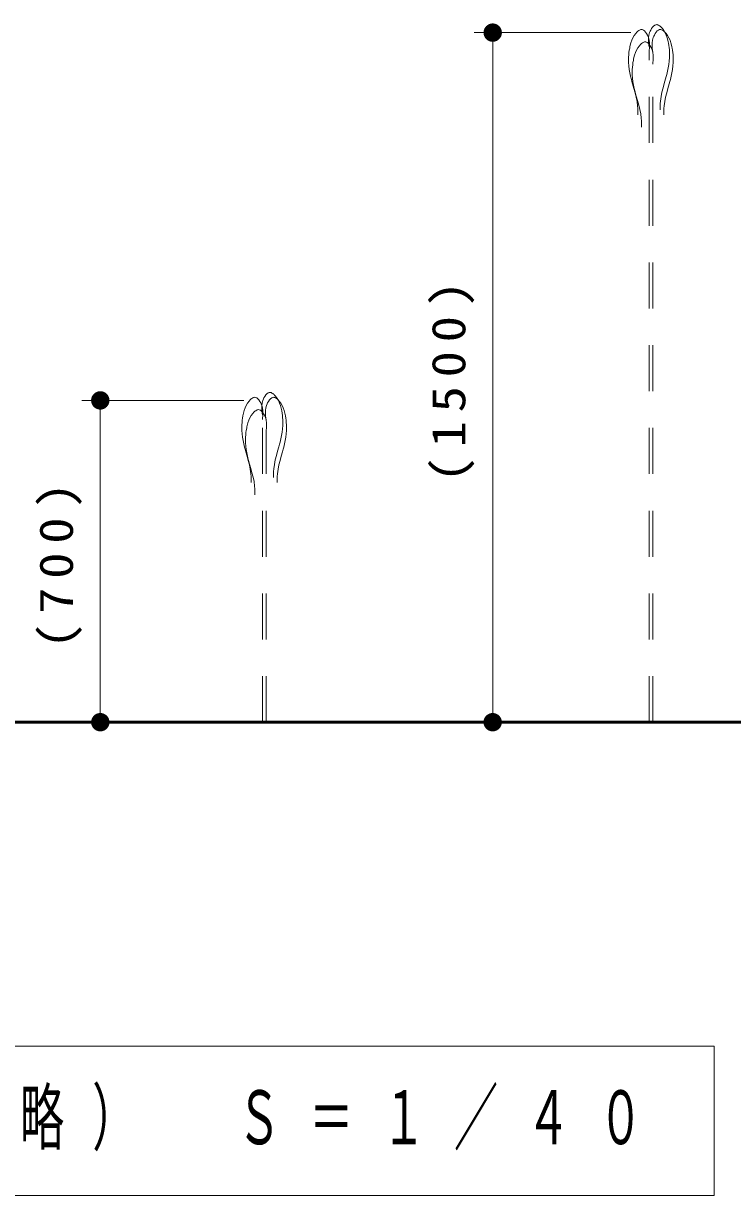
# Model space of a CAD drawing. Units: millimetres on the paper. Extents: x -385 to 15, y -594 to 267.
# Drawn here: x -73.4 to -34.8, y -462.1 to -398.4 of the extents above; entities that cross this region are included whole.
import ezdxf

# ---------------------------------------------------------------- set-up
doc = ezdxf.new("R2010")
doc.units = ezdxf.units.MM
doc.linetypes.add('USER1', pattern=[4.5, 2.5, -2])
doc.layers.add('1_40', color=4, linetype='Continuous', lineweight=25)
doc.styles.add('ＭＳ ゴシック', font='')
doc.styles.get('ＭＳ ゴシック').set_extended_font_data('MS Gothic')

# ---------------------------------------------------------------- blocks, each defined once
blk = doc.blocks.new('filled_dot')
at = {"color": 0, "linetype": 'Continuous', "lineweight": -2, "const_width": 1.25}
blk.add_lwpolyline([(-0.625, 0, 1), (0.625, 0, 1)], format="xyb", close=True, dxfattribs=at)

msp = doc.modelspace()

# ---------------------------------------------------------------- linework, layer by layer
at = {"layer": '1_40', "color": 7, "lineweight": 13}
for p, q in [((-40.384, -398.901), (-48.893, -398.901)), ((-47.893, -436.401), (-47.893, -398.901)), ((-61.428, -418.901), (-70.248, -418.901)), ((-69.248, -436.401), (-69.248, -418.901)), ((-65.923, -436.401), (-70.248, -436.401)), ((-67.026, -436.401), (-64.923, -436.401)), ((-45.424, -436.401), (-45.1, -436.401)), ((-35.841, -454.011), (-98.641, -454.011)), ((-35.841, -462.144), (-35.841, -454.011)), ((-98.641, -462.144), (-35.841, -462.144))]:
    msp.add_line(p, q, dxfattribs=at)
at = {"layer": '1_40', "linetype": 'USER1', "lineweight": 13}
for p, q in [((-40.108, -398.941), (-40.197, -399.059)), ((-40.047, -398.877), (-40.108, -398.941)), ((-40.025, -398.856), (-40.047, -398.877)), ((-39.987, -398.823), (-40.025, -398.856)), ((-39.947, -398.793), (-39.987, -398.823)), ((-39.906, -398.767), (-39.947, -398.793)), ((-39.865, -398.748), (-39.906, -398.767)), ((-39.824, -398.736), (-39.865, -398.748)), ((-39.8, -398.734), (-39.824, -398.736)), ((-39.759, -398.737), (-39.8, -398.734)), ((-39.692, -398.763), (-39.759, -398.737)), ((-39.628, -398.81), (-39.692, -398.763)), ((-39.57, -398.875), (-39.628, -398.81)), ((-39.518, -398.952), (-39.57, -398.875)), ((-39.472, -399.035), (-39.518, -398.952)), ((-39.39, -399.046), (-39.351, -398.901)), ((-39.351, -398.901), (-39.318, -398.816)), ((-39.318, -398.816), (-39.295, -398.767)), ((-39.295, -398.767), (-39.25, -398.683)), ((-39.25, -398.683), (-39.198, -398.607)), ((-39.198, -398.607), (-39.139, -398.542)), ((-39.139, -398.542), (-39.076, -398.494)), ((-39.095, -399.035), (-39.05, -398.952)), ((-39.076, -398.494), (-39.008, -398.468)), ((-39.05, -398.952), (-38.998, -398.875)), ((-39.008, -398.468), (-38.968, -398.465)), ((-38.998, -398.875), (-38.939, -398.81)), ((-38.968, -398.465), (-38.944, -398.468)), ((-38.944, -398.468), (-38.903, -398.48)), ((-38.939, -398.81), (-38.876, -398.763)), ((-38.903, -398.48), (-38.861, -398.499)), ((-38.876, -398.763), (-38.808, -398.737)), ((-38.861, -398.499), (-38.82, -398.524)), ((-38.82, -398.524), (-38.781, -398.555)), ((-38.808, -398.737), (-38.768, -398.734)), ((-38.781, -398.555), (-38.742, -398.588)), ((-38.768, -398.734), (-38.744, -398.736)), ((-38.744, -398.736), (-38.703, -398.748)), ((-38.742, -398.588), (-38.721, -398.608)), ((-38.721, -398.608), (-38.66, -398.673)), ((-38.703, -398.748), (-38.661, -398.767)), ((-38.661, -398.767), (-38.62, -398.793)), ((-38.66, -398.673), (-38.571, -398.791)), ((-38.62, -398.793), (-38.581, -398.823)), ((-38.581, -398.823), (-38.542, -398.856)), ((-38.571, -398.791), (-38.499, -398.915)), ((-38.542, -398.856), (-38.521, -398.877)), ((-38.521, -398.877), (-38.46, -398.941)), ((-38.499, -398.915), (-38.443, -399.046)), ((-38.46, -398.941), (-38.371, -399.059)), ((-40.406, -399.588), (-40.423, -399.669)), ((-40.37, -399.449), (-40.406, -399.588)), ((-40.325, -399.314), (-40.37, -399.449)), ((-40.268, -399.184), (-40.325, -399.314)), ((-40.197, -399.059), (-40.268, -399.184)), ((-39.908, -399.612), (-39.997, -399.73)), ((-39.847, -399.547), (-39.908, -399.612)), ((-39.825, -399.527), (-39.847, -399.547)), ((-39.787, -399.494), (-39.825, -399.527)), ((-39.747, -399.464), (-39.787, -399.494)), ((-39.706, -399.438), (-39.747, -399.464)), ((-39.665, -399.419), (-39.706, -399.438)), ((-39.624, -399.407), (-39.665, -399.419)), ((-39.6, -399.404), (-39.624, -399.407)), ((-39.559, -399.407), (-39.6, -399.404)), ((-39.492, -399.433), (-39.559, -399.407)), ((-39.428, -399.481), (-39.492, -399.433)), ((-39.449, -399.084), (-39.472, -399.035)), ((-39.416, -399.17), (-39.449, -399.084)), ((-39.37, -399.546), (-39.428, -399.481)), ((-39.378, -399.314), (-39.416, -399.17)), ((-39.413, -399.326), (-39.409, -399.187)), ((-39.406, -399.463), (-39.413, -399.326)), ((-39.409, -399.187), (-39.39, -399.046)), ((-39.393, -399.6), (-39.406, -399.463)), ((-39.384, -399.678), (-39.393, -399.6)), ((-39.359, -399.455), (-39.378, -399.314)), ((-39.318, -399.623), (-39.37, -399.546)), ((-39.361, -399.732), (-39.354, -399.594)), ((-39.354, -399.594), (-39.359, -399.455)), ((-39.272, -399.706), (-39.318, -399.623)), ((-39.213, -399.594), (-39.209, -399.455)), ((-39.206, -399.732), (-39.213, -399.594)), ((-39.209, -399.455), (-39.19, -399.314)), ((-39.19, -399.314), (-39.151, -399.17)), ((-39.151, -399.17), (-39.118, -399.084)), ((-39.118, -399.084), (-39.095, -399.035)), ((-38.443, -399.046), (-38.398, -399.181)), ((-38.398, -399.181), (-38.362, -399.319)), ((-38.371, -399.059), (-38.299, -399.184)), ((-38.362, -399.319), (-38.344, -399.4)), ((-38.344, -399.4), (-38.33, -399.471)), ((-38.33, -399.471), (-38.309, -399.592)), ((-38.309, -399.592), (-38.292, -399.714)), ((-38.299, -399.184), (-38.243, -399.314)), ((-38.243, -399.314), (-38.198, -399.449)), ((-38.198, -399.449), (-38.162, -399.588)), ((-38.162, -399.588), (-38.144, -399.669)), ((-40.497, -400.228), (-40.501, -400.351)), ((-40.489, -400.105), (-40.497, -400.228)), ((-40.475, -399.983), (-40.489, -400.105)), ((-40.458, -399.861), (-40.475, -399.983)), ((-40.437, -399.739), (-40.458, -399.861)), ((-40.423, -399.669), (-40.437, -399.739)), ((-40.206, -400.258), (-40.223, -400.339)), ((-40.17, -400.12), (-40.206, -400.258)), ((-40.125, -399.985), (-40.17, -400.12)), ((-40.068, -399.855), (-40.125, -399.985)), ((-39.997, -399.73), (-40.068, -399.855)), ((-39.384, -399.947), (-39.375, -399.868)), ((-39.384, -436.401), (-39.384, -399.947)), ((-39.375, -399.868), (-39.361, -399.732)), ((-39.249, -399.755), (-39.272, -399.706)), ((-39.216, -399.84), (-39.249, -399.755)), ((-39.178, -399.985), (-39.216, -399.84)), ((-39.193, -399.868), (-39.206, -399.732)), ((-39.184, -399.947), (-39.193, -399.868)), ((-39.159, -400.126), (-39.178, -399.985)), ((-39.161, -400.402), (-39.154, -400.265)), ((-39.154, -400.265), (-39.159, -400.126)), ((-38.292, -399.714), (-38.279, -399.837)), ((-38.27, -400.261), (-38.283, -400.445)), ((-38.279, -399.837), (-38.27, -399.96)), ((-38.27, -399.96), (-38.267, -400.082)), ((-38.266, -400.153), (-38.27, -400.261)), ((-38.267, -400.082), (-38.266, -400.153)), ((-38.144, -399.669), (-38.13, -399.739)), ((-38.13, -399.739), (-38.109, -399.861)), ((-38.109, -399.861), (-38.092, -399.983)), ((-38.092, -399.983), (-38.079, -400.105)), ((-38.079, -400.105), (-38.07, -400.228)), ((-38.07, -400.228), (-38.067, -400.351)), ((-40.501, -400.351), (-40.501, -400.422)), ((-40.501, -400.422), (-40.498, -400.529)), ((-40.498, -400.529), (-40.484, -400.714)), ((-40.484, -400.714), (-40.461, -400.898)), ((-40.461, -400.898), (-40.429, -401.081)), ((-40.297, -400.899), (-40.301, -401.021)), ((-40.289, -400.776), (-40.297, -400.899)), ((-40.275, -400.653), (-40.289, -400.776)), ((-40.258, -400.531), (-40.275, -400.653)), ((-40.237, -400.41), (-40.258, -400.531)), ((-40.223, -400.339), (-40.237, -400.41)), ((-39.184, -400.617), (-39.175, -400.539)), ((-39.184, -436.401), (-39.184, -400.617)), ((-39.175, -400.539), (-39.161, -400.402)), ((-38.338, -400.813), (-38.377, -400.996)), ((-38.307, -400.63), (-38.338, -400.813)), ((-38.283, -400.445), (-38.307, -400.63)), ((-38.107, -400.898), (-38.138, -401.081)), ((-38.083, -400.714), (-38.107, -400.898)), ((-38.07, -400.529), (-38.083, -400.714)), ((-38.066, -400.422), (-38.07, -400.529)), ((-38.067, -400.351), (-38.066, -400.422)), ((-40.429, -401.081), (-40.391, -401.264)), ((-40.391, -401.264), (-40.347, -401.446)), ((-40.347, -401.446), (-40.319, -401.551)), ((-40.319, -401.551), (-40.281, -401.69)), ((-40.301, -401.021), (-40.301, -401.092)), ((-40.301, -401.092), (-40.298, -401.2)), ((-40.298, -401.2), (-40.284, -401.384)), ((-40.284, -401.384), (-40.261, -401.569)), ((-40.261, -401.569), (-40.229, -401.752)), ((-38.486, -401.422), (-38.554, -401.661)), ((-38.448, -401.283), (-38.486, -401.422)), ((-38.421, -401.178), (-38.448, -401.283)), ((-38.377, -400.996), (-38.421, -401.178)), ((-38.248, -401.551), (-38.286, -401.69)), ((-38.221, -401.446), (-38.248, -401.551)), ((-38.177, -401.264), (-38.221, -401.446)), ((-38.138, -401.081), (-38.177, -401.264)), ((-40.281, -401.69), (-40.213, -401.93)), ((-40.229, -401.752), (-40.191, -401.935)), ((-40.213, -401.93), (-40.147, -402.168)), ((-40.191, -401.935), (-40.147, -402.117)), ((-40.147, -402.117), (-40.119, -402.222)), ((-40.147, -402.168), (-40.087, -402.408)), ((-38.681, -402.139), (-38.73, -402.38)), ((-38.621, -401.9), (-38.681, -402.139)), ((-38.554, -401.661), (-38.621, -401.9)), ((-38.421, -402.168), (-38.481, -402.408)), ((-38.354, -401.93), (-38.421, -402.168)), ((-38.286, -401.69), (-38.354, -401.93)), ((-40.119, -402.222), (-40.081, -402.361)), ((-40.087, -402.408), (-40.038, -402.648)), ((-40.081, -402.361), (-40.013, -402.6)), ((-40.038, -402.648), (-40.005, -402.89)), ((-40.013, -402.6), (-39.947, -402.839)), ((-39.947, -402.839), (-39.887, -403.078)), ((-38.775, -402.85), (-38.776, -402.904)), ((-38.774, -402.795), (-38.775, -402.85)), ((-38.773, -402.763), (-38.774, -402.795)), ((-38.763, -402.622), (-38.773, -402.763)), ((-38.73, -402.38), (-38.763, -402.622)), ((-38.53, -402.648), (-38.563, -402.89)), ((-38.481, -402.408), (-38.53, -402.648)), ((-40.005, -402.89), (-39.995, -403.032)), ((-39.995, -403.032), (-39.994, -403.063)), ((-39.994, -403.337), (-39.995, -403.369)), ((-39.994, -403.063), (-39.992, -403.118)), ((-39.993, -403.282), (-39.994, -403.337)), ((-39.992, -403.228), (-39.993, -403.282)), ((-39.992, -403.118), (-39.992, -403.173)), ((-39.992, -403.173), (-39.992, -403.228)), ((-39.887, -403.078), (-39.838, -403.319)), ((-39.838, -403.319), (-39.805, -403.561)), ((-38.776, -402.904), (-38.775, -402.959)), ((-38.775, -402.959), (-38.775, -403.014)), ((-38.775, -403.014), (-38.774, -403.069)), ((-38.774, -403.069), (-38.773, -403.101)), ((-38.575, -403.118), (-38.576, -403.173)), ((-38.576, -403.173), (-38.575, -403.228)), ((-38.574, -403.063), (-38.575, -403.118)), ((-38.575, -403.228), (-38.575, -403.282)), ((-38.575, -403.282), (-38.574, -403.337)), ((-38.573, -403.032), (-38.574, -403.063)), ((-38.574, -403.337), (-38.573, -403.369)), ((-38.563, -402.89), (-38.573, -403.032)), ((-39.805, -403.561), (-39.795, -403.702)), ((-39.795, -403.702), (-39.794, -403.734)), ((-39.794, -404.008), (-39.795, -404.04)), ((-39.794, -403.734), (-39.792, -403.789)), ((-39.793, -403.953), (-39.794, -404.008)), ((-39.792, -403.898), (-39.793, -403.953)), ((-39.792, -403.789), (-39.792, -403.843)), ((-39.792, -403.843), (-39.792, -403.898)), ((-60.951, -418.767), (-60.992, -418.793)), ((-60.91, -418.748), (-60.951, -418.767)), ((-60.868, -418.736), (-60.91, -418.748)), ((-60.845, -418.734), (-60.868, -418.736)), ((-60.804, -418.737), (-60.845, -418.734)), ((-60.736, -418.763), (-60.804, -418.737)), ((-60.673, -418.81), (-60.736, -418.763)), ((-60.363, -418.816), (-60.34, -418.767)), ((-60.34, -418.767), (-60.295, -418.683)), ((-60.295, -418.683), (-60.242, -418.607)), ((-60.242, -418.607), (-60.184, -418.542)), ((-60.184, -418.542), (-60.12, -418.494)), ((-60.12, -418.494), (-60.053, -418.468)), ((-59.984, -418.81), (-59.92, -418.763)), ((-59.947, -418.48), (-59.906, -418.499)), ((-59.92, -418.763), (-59.853, -418.737)), ((-59.906, -418.499), (-59.865, -418.524)), ((-59.865, -418.524), (-59.825, -418.555)), ((-59.853, -418.737), (-59.812, -418.734)), ((-59.825, -418.555), (-59.787, -418.588)), ((-59.812, -418.734), (-59.789, -418.736)), ((-59.789, -418.736), (-59.747, -418.748)), ((-59.787, -418.588), (-59.766, -418.608)), ((-59.766, -418.608), (-59.705, -418.673)), ((-59.747, -418.748), (-59.706, -418.767)), ((-59.706, -418.767), (-59.665, -418.793)), ((-59.705, -418.673), (-59.616, -418.791)), ((-59.616, -418.791), (-59.544, -418.915)), ((-61.37, -419.314), (-61.414, -419.449)), ((-61.313, -419.184), (-61.37, -419.314)), ((-61.241, -419.059), (-61.313, -419.184)), ((-61.152, -418.941), (-61.241, -419.059)), ((-61.091, -418.877), (-61.152, -418.941)), ((-61.07, -418.856), (-61.091, -418.877)), ((-61.032, -418.823), (-61.07, -418.856)), ((-60.992, -418.793), (-61.032, -418.823)), ((-60.71, -419.419), (-60.751, -419.438)), ((-60.668, -419.407), (-60.71, -419.419)), ((-60.615, -418.875), (-60.673, -418.81)), ((-60.645, -419.404), (-60.668, -419.407)), ((-60.604, -419.407), (-60.645, -419.404)), ((-60.562, -418.952), (-60.615, -418.875)), ((-60.536, -419.433), (-60.604, -419.407)), ((-60.517, -419.035), (-60.562, -418.952)), ((-60.494, -419.084), (-60.517, -419.035)), ((-60.461, -419.17), (-60.494, -419.084)), ((-60.422, -419.314), (-60.461, -419.17)), ((-60.458, -419.326), (-60.454, -419.187)), ((-60.451, -419.463), (-60.458, -419.326)), ((-60.454, -419.187), (-60.434, -419.046)), ((-60.434, -419.046), (-60.396, -418.901)), ((-60.403, -419.455), (-60.422, -419.314)), ((-60.396, -418.901), (-60.363, -418.816)), ((-60.254, -419.455), (-60.234, -419.314)), ((-60.234, -419.314), (-60.196, -419.17)), ((-60.196, -419.17), (-60.163, -419.084)), ((-60.163, -419.084), (-60.14, -419.035)), ((-60.14, -419.035), (-60.095, -418.952)), ((-60.095, -418.952), (-60.042, -418.875)), ((-60.042, -418.875), (-59.984, -418.81)), ((-59.665, -418.793), (-59.625, -418.823)), ((-59.625, -418.823), (-59.587, -418.856)), ((-59.587, -418.856), (-59.566, -418.877)), ((-59.566, -418.877), (-59.505, -418.941)), ((-59.544, -418.915), (-59.487, -419.046)), ((-59.505, -418.941), (-59.416, -419.059)), ((-59.487, -419.046), (-59.442, -419.181)), ((-59.442, -419.181), (-59.407, -419.319)), ((-59.416, -419.059), (-59.344, -419.184)), ((-59.407, -419.319), (-59.389, -419.4)), ((-59.389, -419.4), (-59.375, -419.471)), ((-59.344, -419.184), (-59.287, -419.314)), ((-59.287, -419.314), (-59.242, -419.449)), ((-61.52, -419.983), (-61.533, -420.105)), ((-61.503, -419.861), (-61.52, -419.983)), ((-61.482, -419.739), (-61.503, -419.861)), ((-61.468, -419.669), (-61.482, -419.739)), ((-61.45, -419.588), (-61.468, -419.669)), ((-61.414, -419.449), (-61.45, -419.588)), ((-61.17, -419.985), (-61.214, -420.12)), ((-61.113, -419.855), (-61.17, -419.985)), ((-61.041, -419.73), (-61.113, -419.855)), ((-60.952, -419.612), (-61.041, -419.73)), ((-60.891, -419.547), (-60.952, -419.612)), ((-60.87, -419.527), (-60.891, -419.547)), ((-60.832, -419.494), (-60.87, -419.527)), ((-60.792, -419.464), (-60.832, -419.494)), ((-60.751, -419.438), (-60.792, -419.464)), ((-60.473, -419.481), (-60.536, -419.433)), ((-60.415, -419.546), (-60.473, -419.481)), ((-60.438, -419.6), (-60.451, -419.463)), ((-60.428, -419.678), (-60.438, -419.6)), ((-60.428, -419.947), (-60.419, -419.868)), ((-60.428, -436.401), (-60.428, -419.947)), ((-60.419, -419.868), (-60.406, -419.732)), ((-60.362, -419.623), (-60.415, -419.546)), ((-60.406, -419.732), (-60.399, -419.594)), ((-60.399, -419.594), (-60.403, -419.455)), ((-60.317, -419.706), (-60.362, -419.623)), ((-60.294, -419.755), (-60.317, -419.706)), ((-60.261, -419.84), (-60.294, -419.755)), ((-60.222, -419.985), (-60.261, -419.84)), ((-60.258, -419.594), (-60.254, -419.455)), ((-60.251, -419.732), (-60.258, -419.594)), ((-60.238, -419.868), (-60.251, -419.732)), ((-60.228, -419.947), (-60.238, -419.868)), ((-60.203, -420.126), (-60.222, -419.985)), ((-59.375, -419.471), (-59.354, -419.592)), ((-59.354, -419.592), (-59.337, -419.714)), ((-59.337, -419.714), (-59.324, -419.837)), ((-59.324, -419.837), (-59.315, -419.96)), ((-59.315, -419.96), (-59.311, -420.082)), ((-59.242, -419.449), (-59.207, -419.588)), ((-59.207, -419.588), (-59.189, -419.669)), ((-59.189, -419.669), (-59.175, -419.739)), ((-59.175, -419.739), (-59.154, -419.861)), ((-59.154, -419.861), (-59.137, -419.983)), ((-59.137, -419.983), (-59.124, -420.105)), ((-61.542, -420.228), (-61.546, -420.351)), ((-61.546, -420.351), (-61.546, -420.422)), ((-61.546, -420.422), (-61.543, -420.529)), ((-61.543, -420.529), (-61.529, -420.714)), ((-61.533, -420.105), (-61.542, -420.228)), ((-61.32, -420.653), (-61.333, -420.776)), ((-61.303, -420.531), (-61.32, -420.653)), ((-61.282, -420.41), (-61.303, -420.531)), ((-61.268, -420.339), (-61.282, -420.41)), ((-61.25, -420.258), (-61.268, -420.339)), ((-61.214, -420.12), (-61.25, -420.258)), ((-60.228, -420.617), (-60.219, -420.539)), ((-60.228, -436.401), (-60.228, -420.617)), ((-60.219, -420.539), (-60.206, -420.402)), ((-60.206, -420.402), (-60.199, -420.265)), ((-60.199, -420.265), (-60.203, -420.126)), ((-59.351, -420.63), (-59.383, -420.813)), ((-59.328, -420.445), (-59.351, -420.63)), ((-59.314, -420.261), (-59.328, -420.445)), ((-59.311, -420.153), (-59.314, -420.261)), ((-59.311, -420.082), (-59.311, -420.153)), ((-59.114, -420.529), (-59.128, -420.714)), ((-59.124, -420.105), (-59.115, -420.228)), ((-59.115, -420.228), (-59.111, -420.351)), ((-59.111, -420.422), (-59.114, -420.529)), ((-59.111, -420.351), (-59.111, -420.422)), ((-61.529, -420.714), (-61.506, -420.898)), ((-61.506, -420.898), (-61.474, -421.081)), ((-61.474, -421.081), (-61.436, -421.264)), ((-61.436, -421.264), (-61.392, -421.446)), ((-61.342, -420.899), (-61.346, -421.021)), ((-61.346, -421.021), (-61.346, -421.092)), ((-61.346, -421.092), (-61.343, -421.2)), ((-61.343, -421.2), (-61.329, -421.384)), ((-61.333, -420.776), (-61.342, -420.899)), ((-59.493, -421.283), (-59.531, -421.422)), ((-59.465, -421.178), (-59.493, -421.283)), ((-59.421, -420.996), (-59.465, -421.178)), ((-59.383, -420.813), (-59.421, -420.996)), ((-59.221, -421.264), (-59.265, -421.446)), ((-59.183, -421.081), (-59.221, -421.264)), ((-59.151, -420.898), (-59.183, -421.081)), ((-59.128, -420.714), (-59.151, -420.898)), ((-61.392, -421.446), (-61.364, -421.551)), ((-61.364, -421.551), (-61.326, -421.69)), ((-61.329, -421.384), (-61.306, -421.569)), ((-61.326, -421.69), (-61.258, -421.93)), ((-61.306, -421.569), (-61.274, -421.752)), ((-61.274, -421.752), (-61.236, -421.935)), ((-61.258, -421.93), (-61.192, -422.168)), ((-61.236, -421.935), (-61.192, -422.117)), ((-59.665, -421.9), (-59.725, -422.139)), ((-59.599, -421.661), (-59.665, -421.9)), ((-59.531, -421.422), (-59.599, -421.661)), ((-59.399, -421.93), (-59.465, -422.168)), ((-59.331, -421.69), (-59.399, -421.93)), ((-59.293, -421.551), (-59.331, -421.69)), ((-59.265, -421.446), (-59.293, -421.551)), ((-61.192, -422.117), (-61.164, -422.222)), ((-61.192, -422.168), (-61.132, -422.408)), ((-61.164, -422.222), (-61.126, -422.361)), ((-61.132, -422.408), (-61.083, -422.648)), ((-61.126, -422.361), (-61.058, -422.6)), ((-61.058, -422.6), (-60.992, -422.839)), ((-59.774, -422.38), (-59.807, -422.622)), ((-59.725, -422.139), (-59.774, -422.38)), ((-59.525, -422.408), (-59.574, -422.648)), ((-59.465, -422.168), (-59.525, -422.408)), ((-61.083, -422.648), (-61.049, -422.89)), ((-61.049, -422.89), (-61.039, -423.032)), ((-61.039, -423.032), (-61.038, -423.063)), ((-61.038, -423.063), (-61.037, -423.118)), ((-61.037, -423.228), (-61.038, -423.282)), ((-61.037, -423.118), (-61.037, -423.173)), ((-61.037, -423.173), (-61.037, -423.228)), ((-60.992, -422.839), (-60.932, -423.078)), ((-60.932, -423.078), (-60.883, -423.319)), ((-59.819, -422.795), (-59.82, -422.85)), ((-59.82, -422.85), (-59.82, -422.904)), ((-59.82, -422.904), (-59.82, -422.959)), ((-59.82, -422.959), (-59.819, -423.014)), ((-59.818, -422.763), (-59.819, -422.795)), ((-59.819, -423.014), (-59.818, -423.069)), ((-59.807, -422.622), (-59.818, -422.763)), ((-59.818, -423.069), (-59.818, -423.101)), ((-59.619, -423.063), (-59.62, -423.118)), ((-59.62, -423.118), (-59.62, -423.173)), ((-59.62, -423.173), (-59.62, -423.228)), ((-59.62, -423.228), (-59.619, -423.282)), ((-59.618, -423.032), (-59.619, -423.063)), ((-59.607, -422.89), (-59.618, -423.032)), ((-59.574, -422.648), (-59.607, -422.89)), ((-61.038, -423.282), (-61.039, -423.337)), ((-61.039, -423.337), (-61.039, -423.369)), ((-60.883, -423.319), (-60.849, -423.561)), ((-60.849, -423.561), (-60.839, -423.702)), ((-60.839, -423.702), (-60.838, -423.734)), ((-60.838, -423.734), (-60.837, -423.789)), ((-60.837, -423.789), (-60.837, -423.843)), ((-60.837, -423.843), (-60.837, -423.898)), ((-59.619, -423.282), (-59.618, -423.337)), ((-59.618, -423.337), (-59.618, -423.369)), ((-60.838, -423.953), (-60.839, -424.008)), ((-60.839, -424.008), (-60.839, -424.04)), ((-60.837, -423.898), (-60.838, -423.953))]:
    msp.add_line(p, q, dxfattribs=at)
at = {"layer": '1_40', "color": 150, "linetype": 'USER1', "lineweight": 13}
for p, q in [((-60.053, -418.468), (-60.012, -418.465)), ((-60.012, -418.465), (-59.989, -418.468)), ((-59.989, -418.468), (-59.947, -418.48))]:
    msp.add_line(p, q, dxfattribs=at)
at = {"layer": '1_40', "color": 7, "lineweight": 50}
msp.add_line((-10.18, -436.401), (-125.431, -436.401), dxfattribs=at)

# ---------------------------------------------------------------- block references
at = {"layer": '1_40', "color": 7, "lineweight": 13, "xscale": 0.4, "yscale": 0.4}
for p, rotation in [((-47.893, -398.901), 270), ((-69.248, -418.901), 270), ((-69.248, -436.401), 90), ((-47.893, -436.401), 90)]:
    msp.add_blockref('filled_dot', p, dxfattribs=dict(at, rotation=rotation))

# ---------------------------------------------------------------- texts
at = {"layer": '1_40', "color": 7, "char_height": 1.833, "attachment_point": 8, "rotation": 90, "style": 'ＭＳ ゴシック'}
for s, insert in [('\\T1.33;\\W1.15;(1500)', (-48.893, -417.651)), ('\\T1.33;\\W1.15;(700)', (-70.248, -427.651))]:
    msp.add_mtext(s, dxfattribs=dict(at, insert=insert))
at = {"layer": '1_40', "color": 7, "insert": (-97.241, -458.077), "char_height": 2.933, "attachment_point": 4, "style": 'ＭＳ ゴシック'}
msp.add_mtext('\\T1.64;\\W0.6;噴水姿図（概略）\u3000Ｓ＝１／４０', dxfattribs=at)

doc.saveas('drawing.dxf')
